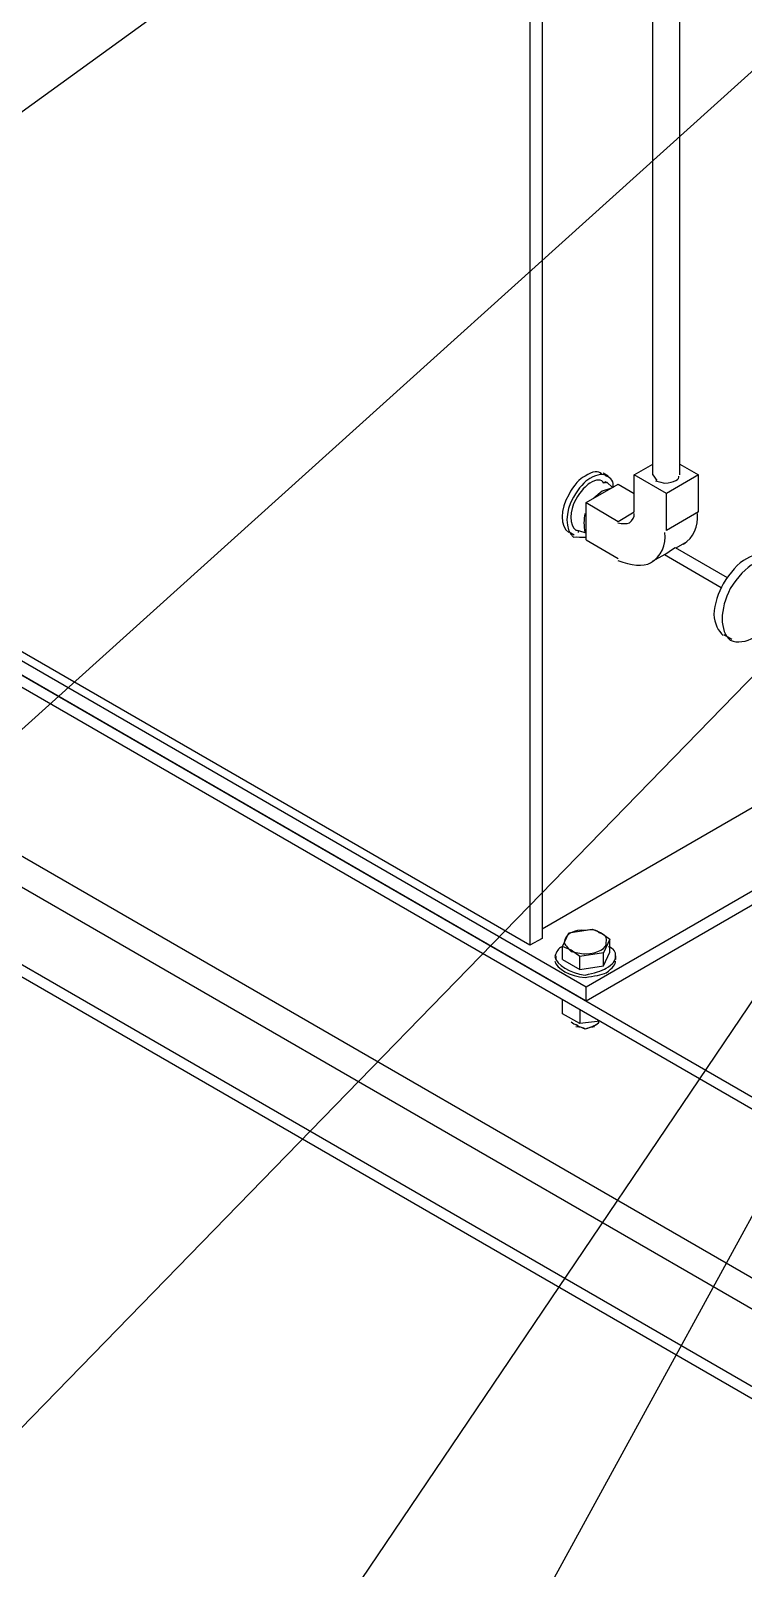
# Model space of a CAD drawing. Header units: inches. Extents: x 0.3 to 33.8, y 15.5 to 37.1.
# Drawn here: x 4.68 to 6.251, y 23.041 to 26.431 of the extents above; entities that cross this region are included whole.
import ezdxf

# ---------------------------------------------------------------- set-up
doc = ezdxf.new("R2010")
doc.units = ezdxf.units.IN
doc.header["$MEASUREMENT"] = 0

# ---------------------------------------------------------------- blocks, each defined once
blk = doc.blocks.new('60298_1')
at = {"transparency": 33554687}
for points in [[(5.8075, 29.5597), (5.7807, 29.5442), (5.7807, 24.4142)], [(5.8075, 29.5597), (5.8075, 24.4292)], [(6.0518, 25.4512), (6.0518, 28.8853)], [(6.1117, 25.4512), (6.1117, 28.8853)], [(5.9046, 24.2913), (2.692, 26.1463)], [(2.692, 26.1463), (12.463, 20.505)], [(2.692, 26.1194), (12.463, 20.4782), (12.463, 20.505)], [(5.9046, 24.3223), (3.054, 25.9681)], [(5.7807, 24.4142), (3.0897, 25.9676)], [(2.692, 25.508), (12.463, 19.8667)], [(2.692, 25.4806), (12.463, 19.8399), (12.463, 19.8667)], [(6.011, 25.4512), (6.0518, 25.4749)], [(6.1117, 25.4749), (6.1525, 25.4512)], [(5.9046, 25.3902), (5.9754, 25.431)], [(5.9532, 25.4486), (5.9423, 25.4553)], [(5.963, 25.4238), (5.9506, 25.4352)], [(5.9754, 25.431), (6.011, 25.4104)], [(6.011, 25.3696), (6.011, 25.4512)], [(6.0817, 25.4104), (6.011, 25.4512)], [(6.0518, 25.4512), (6.0606, 25.4393)], [(6.1525, 25.4512), (6.0817, 25.4104)], [(6.1525, 25.3696), (6.1525, 25.4512)], [(3.288, 25.4031), (12.1624, 20.2793)], [(5.9046, 25.3902), (5.9754, 25.3489)], [(5.9046, 25.3081), (5.9046, 25.3902)], [(5.9583, 25.4212), (5.9402, 25.4155), (5.9217, 25.4)], [(6.0817, 25.3288), (6.0817, 25.4104)], [(5.9754, 25.3489), (6.011, 25.3696)], [(6.1525, 25.3696), (6.0817, 25.3288)], [(3.2575, 25.352), (12.1624, 20.2107)], [(5.8783, 25.3185), (5.8674, 25.3252)], [(5.9046, 25.3226), (5.8886, 25.3277)], [(5.9046, 25.3081), (5.9754, 25.2673)], [(6.0781, 25.2761), (6.0972, 25.289)], [(6.0972, 25.289), (6.1014, 25.2911)], [(6.1014, 25.2911), (6.2155, 25.225)], [(6.1215, 25.3009), (6.1029, 25.29)], [(7.5256, 25.258), (5.9046, 24.3223)], [(6.0781, 25.2761), (6.0508, 25.2601)], [(6.0776, 25.2756), (6.2026, 25.2033)], [(7.552, 25.2425), (5.9046, 24.2913)], [(7.0562, 25.1708), (5.8075, 24.4499)], [(6.2263, 25.0886), (6.2088, 25.099)], [(5.8525, 24.3832), (5.8525, 24.4116), (5.8664, 24.4416)], [(5.8664, 24.4416), (5.9186, 24.4499)], [(5.9186, 24.4499), (5.9382, 24.4421), (5.9573, 24.4276)], [(5.8075, 24.4292), (5.7807, 24.4142)], [(5.8907, 24.361), (5.8907, 24.3894), (5.8716, 24.4039), (5.8525, 24.4116)], [(5.9573, 24.3992), (5.9573, 24.4276), (5.9433, 24.3977)], [(5.839, 24.3832), (5.839, 24.391)], [(5.8525, 24.3832), (5.8907, 24.361)], [(5.9433, 24.3693), (5.9433, 24.3977), (5.8907, 24.3894)], [(5.9433, 24.3693), (5.9573, 24.3992)], [(5.9702, 24.3832), (5.9702, 24.391)], [(5.8907, 24.361), (5.9433, 24.3693)], [(5.9046, 24.2913), (5.9046, 24.3223)], [(5.8525, 24.2634), (5.8525, 24.2949)], [(5.8907, 24.2727), (5.8907, 24.2417)], [(5.8907, 24.2417), (5.8525, 24.2634)], [(5.8865, 24.2376), (5.8824, 24.2397)], [(5.9356, 24.2469), (5.8907, 24.2417)], [(5.9232, 24.2376), (5.9268, 24.2397)]]:
    blk.add_lwpolyline(points, dxfattribs=at)
at = {"color": 21, "transparency": 33554687}
for points in [[(5.9056, 27.1538), (2.4607, 24.66), (2.2805, 24.66)], [(6.4706, 26.5217), (2.6998, 23.1248), (2.5196, 23.1248)], [(7.5287, 26.1158), (4.8609, 21.2414), (4.6807, 21.2414)], [(7.1171, 25.5436), (4.8449, 22.1818), (4.6647, 22.1818)], [(6.499, 25.24), (4.4964, 23.1836), (4.3161, 23.1836)]]:
    blk.add_lwpolyline(points, dxfattribs=at)
at = {"transparency": 33554687}
for points in [[(5.9387, 25.4538), (5.9326, 25.4611), (5.9191, 25.4597), (5.9025, 25.4486)], [(5.9025, 25.366), (5.8991, 25.3539), (5.8991, 25.3382), (5.9025, 25.3246)], [(6.1194, 25.2988), (6.1416, 25.3126), (6.1528, 25.3373), (6.1504, 25.366)], [(6.1866, 25.1439), (6.1882, 25.1233), (6.1957, 25.1069), (6.2072, 25.0974)], [(5.949, 24.3538), (5.9638, 24.364), (5.9707, 24.3736), (5.9697, 24.3796)]]:
    blk.add_open_spline(points, degree=3, dxfattribs=at)
for points, knots in [([(5.9025, 25.4486), (5.8909, 25.4435), (5.8774, 25.4292), (5.8664, 25.4073), (5.8467, 25.3761), (5.8467, 25.3372), (5.8664, 25.3246)], [0, 0, 0, 0, 1, 1, 1, 2, 2, 2, 2]), ([(5.9129, 25.4434), (5.902, 25.4371), (5.8885, 25.4228), (5.8767, 25.4021), (5.8578, 25.3697), (5.8578, 25.3308), (5.8767, 25.3143), (5.8858, 25.3147), (5.895, 25.3142), (5.9025, 25.3143)], [0, 0, 0, 0, 1, 1, 1, 2, 2, 2, 3, 3, 3, 3]), ([(5.9129, 25.4331), (5.9044, 25.4281), (5.8931, 25.4162), (5.8819, 25.3969), (5.8676, 25.3721), (5.8676, 25.3398), (5.8819, 25.3298), (5.8862, 25.3291), (5.8876, 25.3285), (5.8871, 25.3246)], [0, 0, 0, 0, 1, 1, 1, 2, 2, 2, 3, 3, 3, 3]), ([(5.9645, 25.4228), (5.9659, 25.437), (5.9609, 25.4448), (5.949, 25.4486), (5.9437, 25.4547), (5.9302, 25.4534), (5.9129, 25.4434)], [0, 0, 0, 0, 1, 1, 1, 2, 2, 2, 2]), ([(5.949, 25.4331), (5.9498, 25.4363), (5.9486, 25.4372), (5.9439, 25.4331), (5.939, 25.4427), (5.9278, 25.4416), (5.9129, 25.4331)], [0, 0, 0, 0, 1, 1, 1, 2, 2, 2, 2]), ([(6.0575, 25.4383), (6.0664, 25.4361), (6.074, 25.4343), (6.0781, 25.4331), (6.0986, 25.4343), (6.1121, 25.442), (6.1091, 25.4486)], [0, 0, 0, 0, 1, 1, 1, 2, 2, 2, 2]), ([(5.9748, 25.3453), (5.9852, 25.344), (5.9942, 25.3431), (6.0007, 25.3453), (6.0075, 25.3508), (6.0112, 25.359), (6.011, 25.366)], [0, 0, 0, 0, 1, 1, 1, 2, 2, 2, 2]), ([(5.9748, 25.2627), (6.004, 25.2514), (6.031, 25.2487), (6.0471, 25.2575), (6.0708, 25.2717), (6.082, 25.2965), (6.0781, 25.3246)], [0, 0, 0, 0, 1, 1, 1, 2, 2, 2, 2]), ([(6.3053, 25.2678), (6.2814, 25.2886), (6.2366, 25.2627), (6.2072, 25.211), (6.1957, 25.1918), (6.1882, 25.1667), (6.1866, 25.1439)], [0, 0, 0, 0, 1, 1, 1, 2, 2, 2, 2]), ([(6.326, 25.2575), (6.3544, 25.2464), (6.3544, 25.1947), (6.326, 25.1439), (6.2991, 25.0989), (6.2543, 25.073), (6.2227, 25.0871), (6.199, 25.1049), (6.199, 25.1567), (6.2227, 25.2007), (6.2543, 25.2525), (6.2991, 25.2784), (6.326, 25.2575)], [0, 0, 0, 0, 1, 1, 1, 2, 2, 2, 3, 3, 3, 4, 4, 4, 4]), ([(5.9335, 24.4416), (5.9294, 24.4476), (5.9175, 24.4505), (5.9025, 24.4468), (5.8791, 24.4505), (5.8581, 24.4384), (5.8561, 24.4209), (5.8581, 24.4162), (5.863, 24.4093), (5.8716, 24.4003)], [0, 0, 0, 0, 1, 1, 1, 2, 2, 2, 3, 3, 3, 3]), ([(5.8716, 24.4003), (5.8806, 24.3992), (5.8926, 24.3963), (5.9025, 24.3951), (5.9309, 24.3963), (5.9519, 24.4084), (5.949, 24.4209), (5.9519, 24.4306), (5.947, 24.4375), (5.9335, 24.4416)], [0, 0, 0, 0, 1, 1, 1, 2, 2, 2, 3, 3, 3, 3]), ([(5.8509, 24.4106), (5.8444, 24.4084), (5.8393, 24.4001), (5.8354, 24.3899), (5.8393, 24.3705), (5.8687, 24.3535), (5.9025, 24.3486), (5.9224, 24.3535), (5.9391, 24.3575), (5.949, 24.3641)], [0, 0, 0, 0, 1, 1, 1, 2, 2, 2, 3, 3, 3, 3]), ([(5.949, 24.3641), (5.9638, 24.3718), (5.9707, 24.3814), (5.9697, 24.3899), (5.9707, 24.3997), (5.966, 24.4078), (5.9542, 24.4106)], [0, 0, 0, 0, 1, 1, 1, 2, 2, 2, 2]), ([(5.8354, 24.3796), (5.8393, 24.3627), (5.8687, 24.3458), (5.9025, 24.3435), (5.9224, 24.3458), (5.9391, 24.3498), (5.949, 24.3538)], [0, 0, 0, 0, 1, 1, 1, 2, 2, 2, 2]), ([(5.8716, 24.2454), (5.8789, 24.24), (5.8912, 24.2347), (5.9025, 24.2299), (5.9182, 24.2347), (5.9299, 24.2395), (5.9335, 24.2454)], [0, 0, 0, 0, 1, 1, 1, 2, 2, 2, 2]), ([(5.8819, 24.235), (5.8916, 24.235), (5.8981, 24.2334), (5.9025, 24.2299), (5.9119, 24.2334), (5.9185, 24.235), (5.9232, 24.235)], [0, 0, 0, 0, 1, 1, 1, 2, 2, 2, 2])]:
    blk.add_open_spline(points, degree=3, knots=knots, dxfattribs=at)

msp = doc.modelspace()

# ---------------------------------------------------------------- block references
msp.add_blockref('60298_1', (0, 0))

doc.saveas('drawing.dxf')
